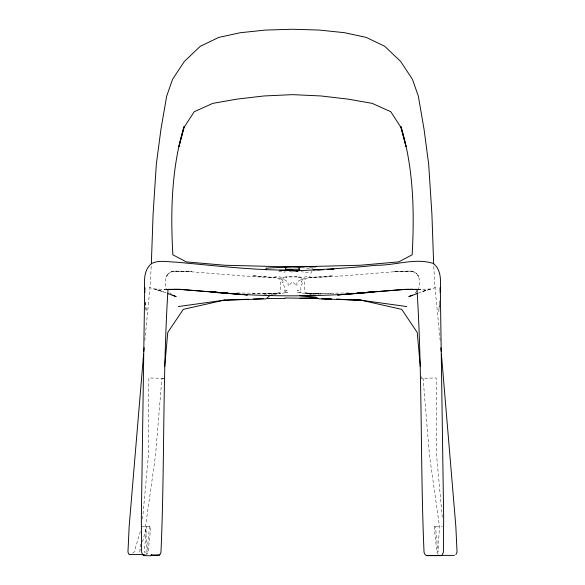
<?xml version="1.0" encoding="UTF-8"?>
<svg xmlns="http://www.w3.org/2000/svg" width="585" height="585" viewBox="0 0 585 585"><rect width="100%" height="100%" fill="white"/><g stroke="black" fill="none" stroke-linecap="round" stroke-linejoin="round"><path stroke-width="0.44" stroke-dasharray="2.92 2.19" d="M439.489 300.778L438.838 311.432L439.489 302.35M151.201 266.351L150.126 286.358L144.817 340.58M140.422 544.109L139.749 552.116L140.444 549.534M142.579 519.049L148.4 455.459L148.846 377.961L163.617 378.349L163.785 376.55M141.914 526.317L150.864 526.383L148.137 552.116L146.718 554.573M285.261 270.35L284.946 272.179L277.809 271.323M142.528 541.798L146.703 526.317L144.224 552.116L147.157 552.116L145.914 554.573M140.356 531.48L134.133 552.116L131.961 553.593M417.814 290.116C420.747 285.078 420.257 277.795 416.432 273.349L418.699 276.486L416.725 273.619L413.441 271.747L414.151 272.018L411.131 271.074L393.486 271.564L411.365 271.169M312.076 270.972L310.891 273.173L301.26 271.725M415.16 292.939L417.28 290.679M173.635 271.169L191.514 271.564L173.869 271.074L170.849 272.018L171.559 271.747L168.275 273.619L166.301 276.486L168.568 273.349C164.743 277.795 164.253 285.078 167.186 290.116M418.238 293.173L426.575 290.219M421.215 376.55L421.383 378.349L436.154 377.961L436.6 455.459L442.421 519.049M170.849 272.018L173.869 271.074L187.375 271.484L250.139 276.493L276.785 277.882L280.091 279.308L280.844 286.226L280.098 292.339L276.793 293.158L251.543 293.663M435.803 287.535L421.653 291.652L431.394 288.961L418.187 289.436M273.904 294.635L276.449 294.006L271.06 294.014M163.617 378.349L161.899 378.641L155.464 455.912L145.519 526.441L147.032 552.116L149.526 526.427L150.864 526.383M166.681 289.326L164.151 289.685L166.813 289.633M438.282 554.573L436.863 552.116L434.136 526.383L442.289 526.317M268.354 293.429L276.793 293.158M263.82 293.97L280.522 293.443L274.482 293.436L282.679 293.158L287.71 292.295L283.74 292.325L287.908 290.197L284.12 290.233L284.252 286.204L281.941 281.977L284.12 281.977L281.429 279.301L283.74 279.301L288.025 281.911L288.149 285.933L292.5 281.882L296.851 285.933L296.975 281.911C307.352 274.76 321.041 278.562 332.711 275.703L311.746 277.4L307.959 276.339L303.315 277.4L292.5 276.361L281.685 277.4L277.041 276.339L273.253 277.4L252.289 275.703L278.138 277.882L283.718 279.301L282.679 277.882L286.518 277.407L285.743 276.968L299.257 276.968L298.482 277.407L302.321 277.882L301.26 279.301L303.571 279.301L300.88 281.977L303.059 281.977L300.748 286.204L300.88 290.233L297.092 290.197L301.26 292.325L297.29 292.295L302.321 293.158L310.518 293.436L304.478 293.443L321.18 293.97M348.77 292.953L315.337 293.421L333.457 293.663M268.639 293.429L269.663 293.421L236.23 292.953M263.864 294.021L270.16 294.014M166.813 289.436L153.606 288.961L163.347 291.652L149.197 287.535M312.149 294.014L308.551 294.006L311.096 294.635M313.048 294.014L321.136 294.021M414.151 272.018L411.131 271.074L397.624 271.484L334.861 276.493L308.215 277.882L304.909 279.308L304.156 286.226L304.902 292.339L308.207 293.158L316.646 293.429M308.207 293.158L316.361 293.429M434.136 526.383L435.474 526.427L437.968 552.116L439.481 526.441L429.536 455.912L423.101 378.641L421.383 378.349M418.275 289.575L420.849 289.685L418.319 289.326M301.436 267.762L312.814 268.573M289.283 271.367L292.5 272.179M158.418 290.219L167.595 293.473M171.939 294.606L168.78 291.813M440.183 340.58L434.874 286.358L433.799 266.351M145.511 302.35L146.162 311.432L145.511 300.778"/><path stroke-width="0.88" d="M151.339 263.791L153.102 213.949L156.334 164.144L160.948 129.3L166.674 96.13L172.553 79.333L184.326 61.483L200.289 46.281L218.753 37.411L240.296 32.723L265.488 30.069L292.5 29.25L319.512 30.069L344.704 32.723L366.247 37.411L384.711 46.281L400.674 61.483L412.447 79.333L418.326 96.13L424.052 129.3L428.666 164.144L431.898 213.949L433.66 263.791M440.191 289.239L440.293 287.469L443.657 517.645L443.386 552.328L442.223 554.785M440.205 292.361C440.527 282.504 442.15 270.19 433.214 263.411C414.831 257.59 394.926 265.634 376.162 265.239C348.353 268.23 320.426 269.583 292.5 271.016L292.5 270.094C253.371 270.475 214.483 265.517 175.566 262.109C167.661 261.978 159.259 259.828 151.786 263.411C142.85 270.19 144.473 282.504 144.795 292.361M143.603 354.064L129.161 526.383L127.954 552.116L129.117 554.573L143.391 554.573M143.844 351.366L144.173 347.775M164.677 366.656L167.763 332.485L183.273 309.355L223.996 300.185L266.065 298.862M151.288 554.953L157.672 554.909L158.367 555.604L159.807 554.785L160.963 552.328C164.787 464.717 162.469 376.886 168.005 289.356L179.858 289.363L227.112 293.136M455.883 554.573L457.046 552.116L455.839 526.383L441.397 354.064M144.904 554.66L144.21 555.604L142.777 554.785L141.614 552.328L141.343 517.645L144.707 287.469L144.809 289.239M412.359 295.169L408.849 296.61L417.405 293.473M296.522 271.162L299.739 270.35L298.833 268.398L300.288 267.257L292.5 266.76L266.043 268.164L266.219 269.941M272.208 295.059L269.663 295.688L266.614 298.489L284.917 298.452L284.91 297.992L318.386 298.489L300.076 298.306L317.26 297.429L299.732 295.652L315.337 295.688L312.792 295.059M159.807 554.785L156.597 555.494L151.288 555.457M178.242 306.562L224.706 300.098M426.633 555.604L440.79 555.604L426.633 555.604L425.193 554.785L424.037 552.328C420.213 464.717 422.531 376.886 416.995 289.356L404.864 289.414L357.888 293.136M350.049 293.465L351.87 293.363M357.34 293.063L361.896 292.807M364.63 292.654L405.142 289.363L412.973 289.283M349.808 293.553L353.398 293.37M309.619 267.045L315.922 266.731M317.83 269.985L323.198 269.729M330.349 269.385L333.925 269.21L327.541 269.385M223.996 300.185L248.581 299.22M253.356 299.015L263.199 298.642M313.055 269.897L323.015 269.546M300.763 266.76L360.155 265.254L398.721 261.89L412.154 254.797C414.531 211.821 413.58 168.078 400.937 126.587L406.056 146.579L400.849 127.245L390.795 111.735L372.221 103.37L347.987 99.114L320.946 95.955L292.5 94.646L264.054 95.955L237.013 99.114L212.779 103.37L194.205 111.742L184.151 127.245L178.944 146.579L184.063 126.587C171.42 168.078 170.469 211.821 172.846 254.797L186.279 261.89L224.845 265.254L284.237 266.76M365.047 292.661L372.835 292.2C319.447 297.056 265.553 297.056 212.165 292.2L220.369 292.654M316.017 266.614L284.734 266.87L286.189 267.572L285.261 269.283L299.739 269.283M167.705 289.619L180.136 289.414L219.953 292.661M167.654 289.436L180.136 289.414L173.686 289.283M441.039 555.392L454.45 555.392M417.346 289.436L414.838 289.429L417.412 289.538M279.791 270.307L292.5 270.416L297.758 271.199M318.935 298.862L361.003 300.185L401.727 309.355L417.237 332.485L420.322 366.656M331.644 299.015L321.801 298.642L330.949 299.001M337.018 299.213L351.344 299.761M353.135 299.827L360.294 300.098L406.758 306.562M336.419 299.22L361.003 300.185M231.602 293.37L235.192 293.553M223.104 292.807L227.66 293.063M233.13 293.363L234.951 293.465M142.777 554.785L145.979 555.713L151.288 555.75L151.288 554.617M167.595 293.473L176.151 296.61L172.641 295.169M440.827 347.775L441.156 351.366M338.759 294.855L337.596 294.972L374.327 291.761L338.759 294.855M246.241 294.855L210.673 291.761L247.404 294.972L246.241 294.855"/></g></svg>
